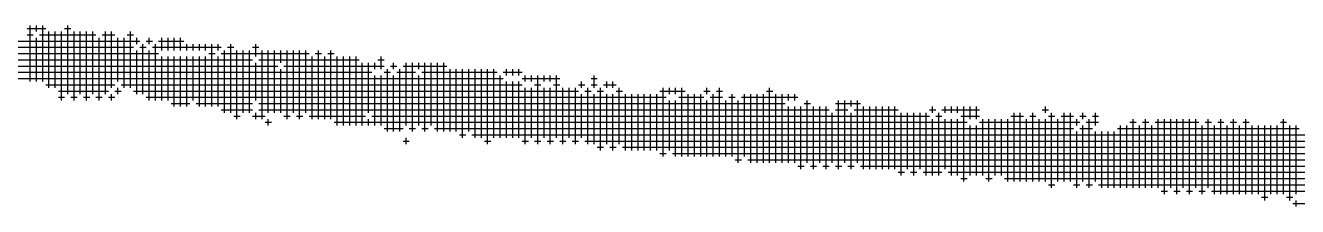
# Model space of a CAD drawing. Header units: feet. Extents: x 0 to 84100, y 0 to 59400.
# Drawn here: x 53513.1 to 53704.9, y 2629 to 2656.4 of the extents above; entities that cross this region are included whole.
import ezdxf

# ---------------------------------------------------------------- set-up
doc = ezdxf.new("R2010")
doc.units = ezdxf.units.FT
doc.header["$LTSCALE"] = 550
doc.header["$MEASUREMENT"] = 0
doc.layers.add('CX-MISC', color=2, linetype='CONTINUOUS')

# ---------------------------------------------------------------- blocks, each defined once
blk = doc.blocks.new('CXGLOGO-싸인3')
at = {"layer": 'CX-MISC'}
for p, q in [((349.097, 12.397, 1090.783), (350.357, 12.397, 1090.783)), ((349.097, 11.977, 1090.783), (349.517, 11.977, 1090.783)), ((349.307, 8.827, 1090.783), (349.307, 12.607, 1090.783)), ((349.727, 12.187, 1090.783), (349.727, 12.607, 1090.783)), ((349.937, 11.977, 1090.783), (353.717, 11.977, 1090.783)), ((350.147, 8.827, 1090.783), (350.147, 12.607, 1090.783)), ((350.567, 8.407, 1090.783), (350.567, 12.187, 1090.783)), ((350.987, 8.407, 1090.783), (350.987, 12.187, 1090.783)), ((351.407, 7.567, 1090.783), (351.407, 12.187, 1090.783)), ((351.617, 12.397, 1090.783), (352.037, 12.397, 1090.783)), ((351.827, 7.987, 1090.783), (351.827, 12.607, 1090.783)), ((352.247, 7.567, 1090.783), (352.247, 12.187, 1090.783)), ((352.667, 7.987, 1090.783), (352.667, 12.187, 1090.783)), ((353.087, 7.567, 1090.783), (353.087, 12.187, 1090.783)), ((353.507, 7.987, 1090.783), (353.507, 12.187, 1090.783)), ((354.137, 11.977, 1090.783), (354.977, 11.977, 1090.783)), ((354.347, 7.987, 1090.783), (354.347, 12.187, 1090.783)), ((354.767, 8.407, 1090.783), (354.767, 12.187, 1090.783)), ((355.817, 11.977, 1090.783), (356.237, 11.977, 1090.783)), ((356.027, 8.407, 1090.783), (356.027, 12.187, 1090.783)), ((330.197, 11.557, 1090.783), (356.657, 11.557, 1090.783)), ((333.557, 11.137, 1090.783), (356.237, 11.137, 1090.783)), ((349.727, 8.827, 1090.783), (349.727, 11.767, 1090.783)), ((353.927, 7.567, 1090.783), (353.927, 11.767, 1090.783)), ((355.187, 8.827, 1090.783), (355.187, 11.767, 1090.783)), ((355.607, 8.407, 1090.783), (355.607, 11.767, 1090.783)), ((356.447, 11.347, 1090.783), (356.447, 11.767, 1090.783)), ((356.657, 11.137, 1090.783), (357.077, 11.137, 1090.783)), ((356.867, 7.987, 1090.783), (356.867, 11.347, 1090.783)), ((357.077, 11.557, 1090.783), (357.497, 11.557, 1090.783)), ((357.287, 11.347, 1090.783), (357.287, 11.767, 1090.783)), ((357.497, 11.137, 1090.783), (362.117, 11.137, 1090.783)), ((357.707, 7.567, 1090.783), (357.707, 11.347, 1090.783)), ((357.917, 11.557, 1090.783), (359.597, 11.557, 1090.783)), ((358.127, 10.927, 1090.783), (358.127, 11.767, 1090.783)), ((358.547, 10.927, 1090.783), (358.547, 11.767, 1090.783)), ((358.967, 10.927, 1090.783), (358.967, 11.767, 1090.783)), ((359.387, 10.927, 1090.783), (359.387, 11.767, 1090.783)), ((359.807, 10.927, 1090.783), (359.807, 11.347, 1090.783)), ((360.227, 10.927, 1090.783), (360.227, 11.347, 1090.783)), ((360.647, 10.927, 1090.783), (360.647, 11.347, 1090.783)), ((361.067, 10.927, 1090.783), (361.067, 11.347, 1090.783)), ((361.487, 7.147, 1090.783), (361.487, 11.347, 1090.783)), ((361.907, 10.927, 1090.783), (361.907, 11.347, 1090.783)), ((362.537, 11.137, 1090.783), (362.957, 11.137, 1090.783)), ((362.747, 6.727, 1090.783), (362.747, 11.347, 1090.783)), ((364.217, 11.137, 1090.783), (364.637, 11.137, 1090.783)), ((364.427, 10.507, 1090.783), (364.427, 11.347, 1090.783)), ((335.237, 10.717, 1090.783), (357.917, 10.717, 1090.783)), ((338.177, 10.297, 1090.783), (364.217, 10.297, 1090.783)), ((356.447, 7.987, 1090.783), (356.447, 10.927, 1090.783)), ((357.287, 7.567, 1090.783), (357.287, 10.927, 1090.783)), ((358.127, 7.567, 1090.783), (358.127, 10.507, 1090.783)), ((358.547, 7.567, 1090.783), (358.547, 10.507, 1090.783)), ((358.967, 7.147, 1090.783), (358.967, 10.507, 1090.783)), ((359.387, 7.147, 1090.783), (359.387, 10.507, 1090.783)), ((359.807, 7.147, 1090.783), (359.807, 10.507, 1090.783)), ((360.227, 7.567, 1090.783), (360.227, 10.507, 1090.783)), ((360.647, 7.147, 1090.783), (360.647, 10.507, 1090.783)), ((361.067, 7.147, 1090.783), (361.067, 10.507, 1090.783)), ((361.277, 10.717, 1090.783), (361.697, 10.717, 1090.783)), ((361.907, 7.147, 1090.783), (361.907, 10.507, 1090.783)), ((362.117, 10.717, 1090.783), (367.997, 10.717, 1090.783)), ((362.327, 6.727, 1090.783), (362.327, 10.927, 1090.783)), ((363.167, 6.307, 1090.783), (363.167, 10.927, 1090.783)), ((363.587, 6.727, 1090.783), (363.587, 10.927, 1090.783)), ((364.007, 6.727, 1090.783), (364.007, 10.927, 1090.783)), ((364.637, 10.297, 1090.783), (371.357, 10.297, 1090.783)), ((364.847, 6.307, 1090.783), (364.847, 10.927, 1090.783)), ((365.267, 6.727, 1090.783), (365.267, 10.927, 1090.783)), ((365.687, 6.727, 1090.783), (365.687, 10.927, 1090.783)), ((366.107, 10.087, 1090.783), (366.107, 10.927, 1090.783)), ((366.527, 6.307, 1090.783), (366.527, 10.927, 1090.783)), ((366.947, 6.727, 1090.783), (366.947, 10.927, 1090.783)), ((367.367, 6.307, 1090.783), (367.367, 10.927, 1090.783)), ((367.787, 6.727, 1090.783), (367.787, 10.927, 1090.783)), ((368.207, 6.307, 1090.783), (368.207, 10.507, 1090.783)), ((368.417, 10.717, 1090.783), (368.837, 10.717, 1090.783)), ((368.627, 6.307, 1090.783), (368.627, 10.927, 1090.783)), ((369.047, 6.307, 1090.783), (369.047, 10.507, 1090.783)), ((369.257, 10.717, 1090.783), (369.677, 10.717, 1090.783)), ((369.467, 6.307, 1090.783), (369.467, 10.927, 1090.783)), ((369.887, 5.887, 1090.783), (369.887, 10.507, 1090.783)), ((370.307, 5.887, 1090.783), (370.307, 10.507, 1090.783)), ((370.727, 5.887, 1090.783), (370.727, 10.507, 1090.783)), ((371.147, 5.887, 1090.783), (371.147, 10.507, 1090.783)), ((372.617, 10.297, 1090.783), (373.037, 10.297, 1090.783)), ((372.827, 9.667, 1090.783), (372.827, 10.507, 1090.783)), ((339.437, 9.877, 1090.783), (365.897, 9.877, 1090.783)), ((341.117, 9.457, 1090.783), (372.197, 9.457, 1090.783)), ((364.427, 7.567, 1090.783), (364.427, 10.087, 1090.783)), ((366.107, 6.727, 1090.783), (366.107, 9.667, 1090.783)), ((366.317, 9.877, 1090.783), (373.037, 9.877, 1090.783)), ((371.567, 5.887, 1090.783), (371.567, 10.087, 1090.783)), ((371.987, 6.727, 1090.783), (371.987, 10.087, 1090.783)), ((372.407, 9.667, 1090.783), (372.407, 10.087, 1090.783)), ((373.037, 9.457, 1090.783), (373.457, 9.457, 1090.783)), ((373.247, 5.467, 1090.783), (373.247, 9.667, 1090.783)), ((373.457, 9.877, 1090.783), (373.877, 9.877, 1090.783)), ((373.667, 9.667, 1090.783), (373.667, 10.087, 1090.783)), ((373.877, 9.457, 1090.783), (375.137, 9.457, 1090.783)), ((374.087, 5.467, 1090.783), (374.087, 9.667, 1090.783)), ((374.297, 9.877, 1090.783), (377.237, 9.877, 1090.783)), ((374.507, 5.887, 1090.783), (374.507, 10.087, 1090.783)), ((374.927, 5.467, 1090.783), (374.927, 10.087, 1090.783)), ((375.347, 9.667, 1090.783), (375.347, 10.087, 1090.783)), ((375.557, 9.457, 1090.783), (380.597, 9.457, 1090.783)), ((375.767, 5.467, 1090.783), (375.767, 10.087, 1090.783)), ((376.187, 5.887, 1090.783), (376.187, 10.087, 1090.783)), ((376.607, 5.467, 1090.783), (376.607, 10.087, 1090.783)), ((377.027, 5.467, 1090.783), (377.027, 10.087, 1090.783)), ((377.447, 5.467, 1090.783), (377.447, 9.667, 1090.783)), ((377.867, 5.467, 1090.783), (377.867, 9.667, 1090.783)), ((378.287, 5.047, 1090.783), (378.287, 9.667, 1090.783)), ((378.707, 5.467, 1090.783), (378.707, 9.667, 1090.783)), ((379.127, 5.047, 1090.783), (379.127, 9.667, 1090.783)), ((379.547, 5.047, 1090.783), (379.547, 9.667, 1090.783)), ((379.967, 4.627, 1090.783), (379.967, 9.667, 1090.783)), ((380.387, 5.047, 1090.783), (380.387, 9.667, 1090.783)), ((381.017, 9.457, 1090.783), (382.277, 9.457, 1090.783)), ((381.227, 9.247, 1090.783), (381.227, 9.667, 1090.783)), ((381.647, 9.247, 1090.783), (381.647, 9.667, 1090.783)), ((382.067, 9.247, 1090.783), (382.067, 9.667, 1090.783)), ((346.157, 9.037, 1090.783), (381.017, 9.037, 1090.783)), ((350.357, 8.617, 1090.783), (354.977, 8.617, 1090.783)), ((355.397, 8.617, 1090.783), (382.277, 8.617, 1090.783)), ((372.407, 5.887, 1090.783), (372.407, 9.247, 1090.783)), ((372.827, 5.887, 1090.783), (372.827, 9.247, 1090.783)), ((373.667, 5.467, 1090.783), (373.667, 9.247, 1090.783)), ((375.347, 5.887, 1090.783), (375.347, 9.247, 1090.783)), ((380.807, 5.047, 1090.783), (380.807, 9.247, 1090.783)), ((381.227, 5.047, 1090.783), (381.227, 8.827, 1090.783)), ((381.647, 5.047, 1090.783), (381.647, 8.827, 1090.783)), ((382.067, 5.047, 1090.783), (382.067, 8.827, 1090.783)), ((382.277, 9.037, 1090.783), (384.797, 9.037, 1090.783)), ((382.487, 8.827, 1090.783), (382.487, 9.247, 1090.783)), ((382.907, 8.827, 1090.783), (382.907, 9.247, 1090.783)), ((383.117, 8.617, 1090.783), (383.537, 8.617, 1090.783)), ((383.327, 4.627, 1090.783), (383.327, 9.247, 1090.783)), ((383.747, 8.827, 1090.783), (383.747, 9.247, 1090.783)), ((384.167, 8.827, 1090.783), (384.167, 9.247, 1090.783)), ((384.377, 8.617, 1090.783), (384.797, 8.617, 1090.783)), ((384.587, 5.047, 1090.783), (384.587, 9.247, 1090.783)), ((386.057, 8.617, 1090.783), (386.477, 8.617, 1090.783)), ((386.267, 8.407, 1090.783), (386.267, 8.827, 1090.783)), ((386.897, 9.037, 1090.783), (387.317, 9.037, 1090.783)), ((386.897, 8.617, 1090.783), (387.317, 8.617, 1090.783)), ((387.107, 8.407, 1090.783), (387.107, 9.247, 1090.783)), ((387.737, 8.617, 1090.783), (388.577, 8.617, 1090.783)), ((387.947, 8.407, 1090.783), (387.947, 8.827, 1090.783)), ((388.367, 8.407, 1090.783), (388.367, 8.827, 1090.783)), ((351.197, 8.197, 1090.783), (354.557, 8.197, 1090.783)), ((351.197, 7.777, 1090.783), (351.617, 7.777, 1090.783)), ((352.037, 7.777, 1090.783), (352.457, 7.777, 1090.783)), ((352.877, 7.777, 1090.783), (353.297, 7.777, 1090.783)), ((353.717, 7.777, 1090.783), (354.137, 7.777, 1090.783)), ((354.557, 7.777, 1090.783), (354.977, 7.777, 1090.783)), ((354.767, 7.567, 1090.783), (354.767, 7.987, 1090.783)), ((354.977, 8.197, 1090.783), (355.397, 8.197, 1090.783)), ((355.187, 7.987, 1090.783), (355.187, 8.407, 1090.783)), ((356.237, 8.197, 1090.783), (386.057, 8.197, 1090.783)), ((357.077, 7.777, 1090.783), (391.937, 7.777, 1090.783)), ((382.487, 4.627, 1090.783), (382.487, 8.407, 1090.783)), ((382.907, 5.047, 1090.783), (382.907, 8.407, 1090.783)), ((383.747, 5.047, 1090.783), (383.747, 8.407, 1090.783)), ((384.167, 4.627, 1090.783), (384.167, 8.407, 1090.783)), ((385.007, 4.627, 1090.783), (385.007, 8.407, 1090.783)), ((385.427, 5.047, 1090.783), (385.427, 8.407, 1090.783)), ((385.847, 4.627, 1090.783), (385.847, 8.407, 1090.783)), ((386.267, 5.047, 1090.783), (386.267, 7.987, 1090.783)), ((386.477, 8.197, 1090.783), (386.897, 8.197, 1090.783)), ((386.687, 4.627, 1090.783), (386.687, 8.407, 1090.783)), ((387.107, 4.627, 1090.783), (387.107, 7.987, 1090.783)), ((387.317, 8.197, 1090.783), (387.737, 8.197, 1090.783)), ((387.527, 4.207, 1090.783), (387.527, 8.407, 1090.783)), ((387.947, 4.627, 1090.783), (387.947, 7.987, 1090.783)), ((388.367, 4.207, 1090.783), (388.367, 7.987, 1090.783)), ((388.577, 8.197, 1090.783), (388.997, 8.197, 1090.783)), ((388.787, 4.627, 1090.783), (388.787, 8.407, 1090.783)), ((389.207, 4.207, 1090.783), (389.207, 7.987, 1090.783)), ((389.627, 4.207, 1090.783), (389.627, 7.987, 1090.783)), ((390.047, 4.207, 1090.783), (390.047, 7.987, 1090.783)), ((390.467, 4.207, 1090.783), (390.467, 7.987, 1090.783)), ((390.887, 4.207, 1090.783), (390.887, 7.987, 1090.783)), ((391.307, 4.207, 1090.783), (391.307, 7.987, 1090.783)), ((391.517, 8.197, 1090.783), (393.197, 8.197, 1090.783)), ((391.727, 3.787, 1090.783), (391.727, 8.407, 1090.783)), ((392.147, 7.987, 1090.783), (392.147, 8.407, 1090.783)), ((392.567, 7.987, 1090.783), (392.567, 8.407, 1090.783)), ((392.777, 7.777, 1090.783), (394.457, 7.777, 1090.783)), ((392.987, 3.787, 1090.783), (392.987, 8.407, 1090.783)), ((393.407, 3.787, 1090.783), (393.407, 7.987, 1090.783)), ((393.827, 3.787, 1090.783), (393.827, 7.987, 1090.783)), ((394.247, 3.787, 1090.783), (394.247, 7.987, 1090.783)), ((394.457, 8.197, 1090.783), (394.877, 8.197, 1090.783)), ((394.667, 7.987, 1090.783), (394.667, 8.407, 1090.783)), ((394.877, 7.777, 1090.783), (395.717, 7.777, 1090.783)), ((395.087, 3.787, 1090.783), (395.087, 7.987, 1090.783)), ((395.297, 8.197, 1090.783), (395.717, 8.197, 1090.783)), ((395.507, 3.787, 1090.783), (395.507, 8.407, 1090.783)), ((396.137, 7.777, 1090.783), (396.557, 7.777, 1090.783)), ((396.347, 3.787, 1090.783), (396.347, 7.987, 1090.783)), ((396.977, 7.777, 1090.783), (400.757, 7.777, 1090.783)), ((397.187, 3.787, 1090.783), (397.187, 7.987, 1090.783)), ((397.607, 3.367, 1090.783), (397.607, 7.987, 1090.783)), ((398.027, 3.367, 1090.783), (398.027, 7.987, 1090.783)), ((398.447, 3.367, 1090.783), (398.447, 7.987, 1090.783)), ((398.657, 8.197, 1090.783), (399.077, 8.197, 1090.783)), ((398.867, 3.367, 1090.783), (398.867, 8.407, 1090.783)), ((399.287, 3.367, 1090.783), (399.287, 7.987, 1090.783)), ((399.707, 3.367, 1090.783), (399.707, 7.987, 1090.783)), ((400.127, 7.567, 1090.783), (400.127, 7.987, 1090.783)), ((400.547, 7.567, 1090.783), (400.547, 7.987, 1090.783)), ((358.757, 7.357, 1090.783), (360.017, 7.357, 1090.783)), ((360.437, 7.357, 1090.783), (364.217, 7.357, 1090.783)), ((362.117, 6.937, 1090.783), (364.217, 6.937, 1090.783)), ((364.637, 7.357, 1090.783), (399.917, 7.357, 1090.783)), ((364.637, 6.937, 1090.783), (402.857, 6.937, 1090.783)), ((392.147, 4.207, 1090.783), (392.147, 7.567, 1090.783)), ((392.567, 3.787, 1090.783), (392.567, 7.567, 1090.783)), ((394.667, 3.787, 1090.783), (394.667, 7.567, 1090.783)), ((395.927, 3.787, 1090.783), (395.927, 7.567, 1090.783)), ((396.767, 3.367, 1090.783), (396.767, 7.567, 1090.783)), ((400.127, 3.367, 1090.783), (400.127, 7.147, 1090.783)), ((400.547, 3.367, 1090.783), (400.547, 7.147, 1090.783)), ((400.967, 2.947, 1090.783), (400.967, 7.147, 1090.783)), ((401.177, 7.357, 1090.783), (401.597, 7.357, 1090.783)), ((401.387, 3.367, 1090.783), (401.387, 7.567, 1090.783)), ((401.807, 2.947, 1090.783), (401.807, 7.147, 1090.783)), ((402.227, 3.367, 1090.783), (402.227, 7.147, 1090.783)), ((402.647, 2.947, 1090.783), (402.647, 7.147, 1090.783)), ((403.277, 7.357, 1090.783), (404.957, 7.357, 1090.783)), ((403.277, 6.937, 1090.783), (404.117, 6.937, 1090.783)), ((403.487, 2.947, 1090.783), (403.487, 7.567, 1090.783)), ((403.907, 3.367, 1090.783), (403.907, 7.567, 1090.783)), ((404.327, 7.147, 1090.783), (404.327, 7.567, 1090.783)), ((404.537, 6.937, 1090.783), (407.477, 6.937, 1090.783)), ((404.747, 3.367, 1090.783), (404.747, 7.567, 1090.783)), ((405.167, 2.947, 1090.783), (405.167, 7.147, 1090.783)), ((405.587, 2.947, 1090.783), (405.587, 7.147, 1090.783)), ((406.007, 2.947, 1090.783), (406.007, 7.147, 1090.783)), ((406.427, 2.947, 1090.783), (406.427, 7.147, 1090.783)), ((406.847, 2.947, 1090.783), (406.847, 7.147, 1090.783)), ((407.267, 2.947, 1090.783), (407.267, 7.147, 1090.783)), ((409.577, 6.937, 1090.783), (409.997, 6.937, 1090.783)), ((409.787, 6.727, 1090.783), (409.787, 7.147, 1090.783)), ((410.417, 6.937, 1090.783), (412.937, 6.937, 1090.783)), ((410.627, 6.727, 1090.783), (410.627, 7.147, 1090.783)), ((411.047, 6.727, 1090.783), (411.047, 7.147, 1090.783)), ((411.467, 6.727, 1090.783), (411.467, 7.147, 1090.783)), ((411.887, 2.107, 1090.783), (411.887, 7.147, 1090.783)), ((412.307, 6.307, 1090.783), (412.307, 7.147, 1090.783)), ((412.727, 6.307, 1090.783), (412.727, 7.147, 1090.783)), ((417.137, 6.937, 1090.783), (417.557, 6.937, 1090.783)), ((417.347, 6.727, 1090.783), (417.347, 7.147, 1090.783)), ((362.957, 6.517, 1090.783), (363.377, 6.517, 1090.783)), ((364.217, 6.517, 1090.783), (365.057, 6.517, 1090.783)), ((364.427, 6.307, 1090.783), (364.427, 6.727, 1090.783)), ((365.057, 6.097, 1090.783), (365.477, 6.097, 1090.783)), ((365.267, 5.887, 1090.783), (365.267, 6.307, 1090.783)), ((366.317, 6.517, 1090.783), (366.737, 6.517, 1090.783)), ((367.157, 6.517, 1090.783), (367.577, 6.517, 1090.783)), ((367.997, 6.517, 1090.783), (371.777, 6.517, 1090.783)), ((369.677, 6.097, 1090.783), (412.097, 6.097, 1090.783)), ((371.987, 5.887, 1090.783), (371.987, 6.307, 1090.783)), ((372.197, 6.517, 1090.783), (409.577, 6.517, 1090.783)), ((403.067, 3.367, 1090.783), (403.067, 6.727, 1090.783)), ((404.327, 2.947, 1090.783), (404.327, 6.727, 1090.783)), ((407.687, 2.527, 1090.783), (407.687, 6.727, 1090.783)), ((408.107, 2.947, 1090.783), (408.107, 6.727, 1090.783)), ((408.527, 2.527, 1090.783), (408.527, 6.727, 1090.783)), ((408.947, 2.947, 1090.783), (408.947, 6.727, 1090.783)), ((409.367, 2.527, 1090.783), (409.367, 6.727, 1090.783)), ((409.787, 2.527, 1090.783), (409.787, 6.307, 1090.783)), ((409.997, 6.517, 1090.783), (410.417, 6.517, 1090.783)), ((410.207, 2.527, 1090.783), (410.207, 6.727, 1090.783)), ((410.627, 2.947, 1090.783), (410.627, 6.307, 1090.783)), ((411.047, 2.527, 1090.783), (411.047, 6.307, 1090.783)), ((411.467, 2.527, 1090.783), (411.467, 6.307, 1090.783)), ((411.677, 6.517, 1090.783), (412.937, 6.517, 1090.783)), ((412.937, 6.097, 1090.783), (419.657, 6.097, 1090.783)), ((413.147, 2.527, 1090.783), (413.147, 6.307, 1090.783)), ((413.567, 2.107, 1090.783), (413.567, 6.307, 1090.783)), ((413.987, 2.527, 1090.783), (413.987, 6.307, 1090.783)), ((414.407, 2.527, 1090.783), (414.407, 6.307, 1090.783)), ((414.827, 2.107, 1090.783), (414.827, 6.307, 1090.783)), ((415.037, 6.517, 1090.783), (415.877, 6.517, 1090.783)), ((415.247, 2.107, 1090.783), (415.247, 6.727, 1090.783)), ((415.667, 2.107, 1090.783), (415.667, 6.727, 1090.783)), ((416.087, 2.107, 1090.783), (416.087, 6.307, 1090.783)), ((416.297, 6.517, 1090.783), (416.717, 6.517, 1090.783)), ((416.507, 2.107, 1090.783), (416.507, 6.727, 1090.783)), ((416.927, 2.107, 1090.783), (416.927, 6.307, 1090.783)), ((417.347, 2.107, 1090.783), (417.347, 6.307, 1090.783)), ((417.557, 6.517, 1090.783), (417.977, 6.517, 1090.783)), ((417.767, 1.687, 1090.783), (417.767, 6.727, 1090.783)), ((418.187, 2.107, 1090.783), (418.187, 6.307, 1090.783)), ((418.397, 6.517, 1090.783), (419.237, 6.517, 1090.783)), ((418.607, 2.107, 1090.783), (418.607, 6.727, 1090.783)), ((419.027, 2.107, 1090.783), (419.027, 6.727, 1090.783)), ((419.447, 5.887, 1090.783), (419.447, 6.307, 1090.783)), ((419.657, 6.517, 1090.783), (420.077, 6.517, 1090.783)), ((419.867, 6.307, 1090.783), (419.867, 6.727, 1090.783)), ((420.077, 6.097, 1090.783), (420.917, 6.097, 1090.783)), ((420.287, 1.687, 1090.783), (420.287, 6.307, 1090.783)), ((420.497, 6.517, 1090.783), (420.917, 6.517, 1090.783)), ((420.707, 5.887, 1090.783), (420.707, 6.727, 1090.783)), ((423.017, 6.097, 1090.783), (423.437, 6.097, 1090.783)), ((423.227, 1.687, 1090.783), (423.227, 6.307, 1090.783)), ((423.857, 6.097, 1090.783), (424.277, 6.097, 1090.783)), ((424.067, 1.687, 1090.783), (424.067, 6.307, 1090.783)), ((424.697, 6.097, 1090.783), (427.637, 6.097, 1090.783)), ((424.907, 1.687, 1090.783), (424.907, 6.307, 1090.783)), ((425.327, 1.267, 1090.783), (425.327, 6.307, 1090.783)), ((425.747, 1.687, 1090.783), (425.747, 6.307, 1090.783)), ((426.167, 1.267, 1090.783), (426.167, 6.307, 1090.783)), ((426.587, 1.687, 1090.783), (426.587, 6.307, 1090.783)), ((427.007, 1.267, 1090.783), (427.007, 6.307, 1090.783)), ((427.427, 1.687, 1090.783), (427.427, 6.307, 1090.783)), ((428.057, 6.097, 1090.783), (428.477, 6.097, 1090.783)), ((428.267, 1.687, 1090.783), (428.267, 6.307, 1090.783)), ((428.897, 6.097, 1090.783), (429.317, 6.097, 1090.783)), ((429.107, 1.267, 1090.783), (429.107, 6.307, 1090.783)), ((429.737, 6.097, 1090.783), (430.157, 6.097, 1090.783)), ((429.947, 1.267, 1090.783), (429.947, 6.307, 1090.783)), ((430.577, 6.097, 1090.783), (430.997, 6.097, 1090.783)), ((430.787, 1.267, 1090.783), (430.787, 6.307, 1090.783)), ((433.097, 6.097, 1090.783), (433.517, 6.097, 1090.783)), ((433.307, 1.267, 1090.783), (433.307, 6.307, 1090.783)), ((373.037, 5.677, 1090.783), (374.297, 5.677, 1090.783)), ((374.717, 5.677, 1090.783), (375.137, 5.677, 1090.783)), ((375.557, 5.677, 1090.783), (375.977, 5.677, 1090.783)), ((376.397, 5.677, 1090.783), (419.237, 5.677, 1090.783)), ((378.077, 5.257, 1090.783), (378.497, 5.257, 1090.783)), ((378.917, 5.257, 1090.783), (469.637, 5.257, 1090.783)), ((412.307, 2.527, 1090.783), (412.307, 5.887, 1090.783)), ((412.727, 2.527, 1090.783), (412.727, 5.887, 1090.783)), ((419.447, 1.687, 1090.783), (419.447, 5.467, 1090.783)), ((419.657, 5.677, 1090.783), (420.497, 5.677, 1090.783)), ((419.867, 2.107, 1090.783), (419.867, 5.887, 1090.783)), ((420.707, 2.107, 1090.783), (420.707, 5.467, 1090.783)), ((421.127, 1.687, 1090.783), (421.127, 5.467, 1090.783)), ((421.547, 1.687, 1090.783), (421.547, 5.467, 1090.783)), ((421.967, 1.687, 1090.783), (421.967, 5.467, 1090.783)), ((422.177, 5.677, 1090.783), (434.357, 5.677, 1090.783)), ((422.387, 1.687, 1090.783), (422.387, 5.887, 1090.783)), ((422.807, 1.687, 1090.783), (422.807, 5.887, 1090.783)), ((423.647, 1.687, 1090.783), (423.647, 5.887, 1090.783)), ((424.487, 1.687, 1090.783), (424.487, 5.887, 1090.783)), ((427.847, 1.267, 1090.783), (427.847, 5.887, 1090.783)), ((428.687, 1.267, 1090.783), (428.687, 5.887, 1090.783)), ((429.527, 1.267, 1090.783), (429.527, 5.887, 1090.783)), ((430.367, 1.267, 1090.783), (430.367, 5.887, 1090.783)), ((431.207, 1.267, 1090.783), (431.207, 5.887, 1090.783)), ((431.627, 1.267, 1090.783), (431.627, 5.887, 1090.783)), ((432.047, 0.847, 1090.783), (432.047, 5.887, 1090.783)), ((432.467, 1.267, 1090.783), (432.467, 5.887, 1090.783)), ((432.887, 1.267, 1090.783), (432.887, 5.887, 1090.783)), ((433.727, 0.847, 1090.783), (433.727, 5.887, 1090.783)), ((434.147, 1.267, 1090.783), (434.147, 5.887, 1090.783)), ((374.297, 4.837, 1090.783), (374.717, 4.837, 1090.783)), ((374.507, 4.627, 1090.783), (374.507, 5.047, 1090.783)), ((379.757, 4.837, 1090.783), (380.177, 4.837, 1090.783)), ((382.277, 4.837, 1090.783), (382.697, 4.837, 1090.783)), ((383.117, 4.837, 1090.783), (383.537, 4.837, 1090.783)), ((383.957, 4.837, 1090.783), (384.377, 4.837, 1090.783)), ((384.797, 4.837, 1090.783), (385.217, 4.837, 1090.783)), ((385.637, 4.837, 1090.783), (386.057, 4.837, 1090.783)), ((386.477, 4.837, 1090.783), (469.217, 4.837, 1090.783)), ((387.317, 4.417, 1090.783), (387.737, 4.417, 1090.783)), ((388.157, 4.417, 1090.783), (388.577, 4.417, 1090.783)), ((388.997, 4.417, 1090.783), (469.217, 4.417, 1090.783)), ((391.517, 3.997, 1090.783), (391.937, 3.997, 1090.783)), ((392.357, 3.997, 1090.783), (468.377, 3.997, 1090.783)), ((396.557, 3.577, 1090.783), (396.977, 3.577, 1090.783)), ((397.397, 3.577, 1090.783), (467.537, 3.577, 1090.783)), ((400.757, 3.157, 1090.783), (401.177, 3.157, 1090.783)), ((401.597, 3.157, 1090.783), (402.017, 3.157, 1090.783)), ((402.437, 3.157, 1090.783), (402.857, 3.157, 1090.783)), ((403.277, 3.157, 1090.783), (403.697, 3.157, 1090.783)), ((404.117, 3.157, 1090.783), (404.537, 3.157, 1090.783)), ((404.957, 3.157, 1090.783), (466.697, 3.157, 1090.783)), ((407.477, 2.737, 1090.783), (407.897, 2.737, 1090.783)), ((408.317, 2.737, 1090.783), (408.737, 2.737, 1090.783)), ((409.157, 2.737, 1090.783), (410.417, 2.737, 1090.783)), ((410.837, 2.737, 1090.783), (465.857, 2.737, 1090.783)), ((411.677, 2.317, 1090.783), (412.097, 2.317, 1090.783)), ((413.357, 2.317, 1090.783), (413.777, 2.317, 1090.783)), ((414.617, 2.317, 1090.783), (464.177, 2.317, 1090.783)), ((417.557, 1.897, 1090.783), (417.977, 1.897, 1090.783)), ((419.237, 1.897, 1090.783), (419.657, 1.897, 1090.783)), ((420.077, 1.897, 1090.783), (420.497, 1.897, 1090.783)), ((420.917, 1.897, 1090.783), (463.337, 1.897, 1090.783)), ((425.117, 1.477, 1090.783), (425.537, 1.477, 1090.783)), ((425.957, 1.477, 1090.783), (426.377, 1.477, 1090.783)), ((426.797, 1.477, 1090.783), (427.217, 1.477, 1090.783)), ((427.637, 1.477, 1090.783), (428.057, 1.477, 1090.783)), ((428.477, 1.477, 1090.783), (461.657, 1.477, 1090.783)), ((431.837, 1.057, 1090.783), (432.257, 1.057, 1090.783)), ((433.517, 1.057, 1090.783), (433.937, 1.057, 1090.783)), ((433.937, 0.637, 1090.783), (434.777, 0.637, 1090.783)), ((434.147, 0.427, 1090.783), (434.147, 0.847, 1090.783))]:
    blk.add_line(p, q, dxfattribs=at)

msp = doc.modelspace()

# ---------------------------------------------------------------- block references
at = {"layer": 'CX-MISC', "color": 7, "xscale": 2.250000002095476, "yscale": 2.250000002095476, "zscale": 2.250000002095476}
msp.add_blockref('CXGLOGO-싸인3', (52727.82, 2628.08), dxfattribs=at)

doc.saveas('drawing.dxf')
